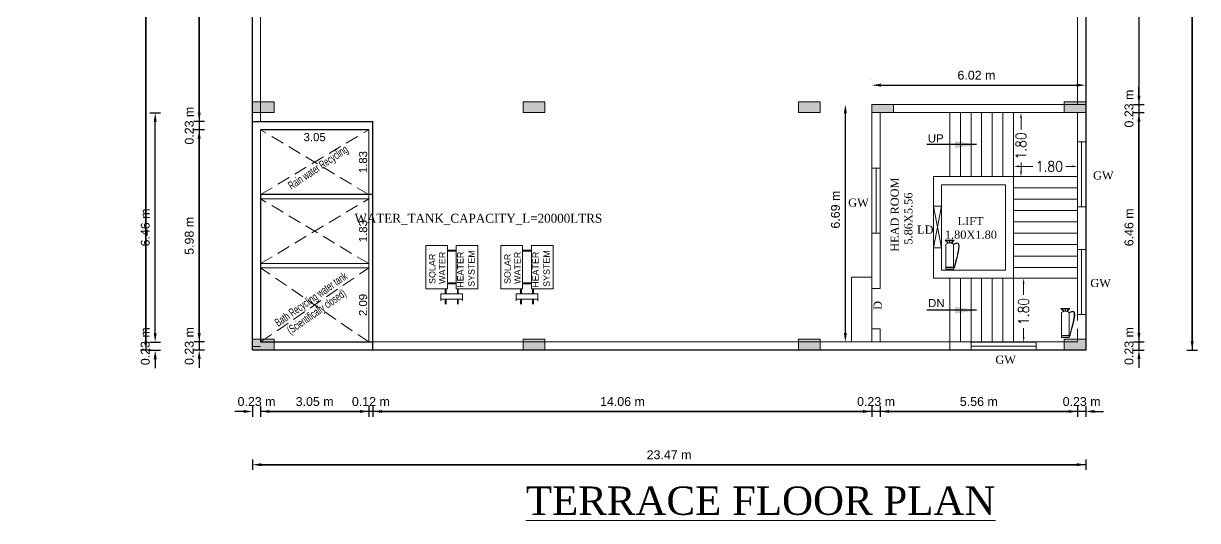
# Model space of a CAD drawing. Header units: metres. Extents: x -1561199 to -1560810, y 43748 to 43956.
# Drawn here: x -1560886.94 to -1560853.87, y 43807 to 43821.01 of the extents above; entities that cross this region are included whole.
import ezdxf

# ---------------------------------------------------------------- set-up
doc = ezdxf.new("R2010")
doc.units = ezdxf.units.M
doc.header["$LTSCALE"] = 750
doc.header["$MEASUREMENT"] = 0
doc.header["$PDMODE"] = 35
doc.header["$PDSIZE"] = 50
for name, pattern in [('DASH', [0.35, 0.25, -0.1]), ('DASHED2', [0.375, 0.25, -0.125]), ('HIDDEN', [0.375, 0.25, -0.125])]:
    doc.linetypes.add(name, pattern=pattern)
doc.layers.get('0').update_dxf_attribs({"lineweight": 5, "plot": 0})
doc.layers.get('Defpoints').update_dxf_attribs({"lineweight": 0})
doc.layers.add('BLK_1_FLR_2_ROOF_AREA', color=7, linetype='Continuous')
doc.layers.add('WATER_TANK_CALCULATION', color=150, linetype='Continuous')
doc.layers.add('column', color=242, linetype='Continuous', lineweight=25)
doc.styles.add('ARIAL', font='romand.shx', dxfattribs={"width": 0.85})
doc.styles.add('ED', font='romantic.ttf', dxfattribs={"width": 0.96})
doc.styles.add('S', font='swiss.ttf')
doc.styles.get("Standard").update_dxf_attribs({"font": 'arial.ttf'})
doc.styles.add('style6', font='romantic.ttf')
doc.dimstyles.new('Meters for dimension SHEET 2', dxfattribs={"dimtxt": 0.3, "dimasz": 0.15, "dimexe": 0.4, "dimexo": 0.4, "dimgap": 0.09, "dimtad": 0, "dimzin": 0, "dimdsep": 46, "dimtxsty": 'ARIAL', "dimcen": 0.09, "dimse1": 1, "dimse2": 1, "dimclrd": 144, "dimclre": 144, "dimclrt": 256, "dimaunit": 1, "dimadec": 3, "dimazin": 0, "dimtfac": 1, "dimtofl": 0, "dimtmove": 1, "dimatfit": 2, "dimfxl": 0, "dimtolj": 1, "dimtzin": 0, "dimlwd": -1, "dimlwe": -1, "dimarcsym": 0})
doc.dimstyles.new('METRIC', dxfattribs={"dimtxt": 0.45, "dimasz": 0.25, "dimexe": 0.15, "dimexo": 0.15, "dimgap": 0.15, "dimtad": 1, "dimzin": 0, "dimdsep": 46, "dimtxsty": 'S', "dimcen": 0, "dimclrd": 1, "dimclre": 1, "dimclrt": 5, "dimadec": 0, "dimazin": 2, "dimtfac": 1, "dimtix": 1, "dimtofl": 0, "dimtmove": 1, "dimatfit": 0, "dimfxl": 0, "dimtolj": 1, "dimtzin": 0, "dimarcsym": 0})
doc.dimstyles.new('Plan', dxfattribs={"dimtxt": 0.23, "dimasz": 0.08, "dimexe": 0.01, "dimexo": 0.2, "dimgap": 0.04, "dimtad": 1, "dimzin": 1, "dimdsep": 46, "dimtxsty": 'Standard', "dimblk": 'OBLIQUE', "dimcen": 0, "dimse1": 1, "dimse2": 1, "dimsd1": 1, "dimsd2": 1, "dimclrd": 256, "dimclrt": 256, "dimadec": 0, "dimazin": 0, "dimtfac": 1, "dimtix": 1, "dimtmove": 0, "dimatfit": 3, "dimldrblk": 'OBLIQUE', "dimfxl": 0, "dimlwd": 13, "dimarcsym": 0})

# ---------------------------------------------------------------- blocks, each defined once
blk = doc.blocks.new('*D245')
at = {"color": 0, "lineweight": -2}
for p, q in [((-1560863.04, 43819.422), (-1560863.04, 43819.422)), ((-1560857.02, 43819.422), (-1560857.02, 43819.422)), ((-1560862.79, 43819.272), (-1560857.27, 43819.272))]:
    blk.add_line(p, q, dxfattribs=at)
at = {"color": 0}
for points in [[(-1560862.79, 43819.314), (-1560862.79, 43819.231), (-1560863.04, 43819.272)], [(-1560857.27, 43819.314), (-1560857.27, 43819.231), (-1560857.02, 43819.272)]]:
    blk.add_solid(points, dxfattribs=at)
at = {"layer": 'Defpoints', "color": 0}
for p in [(-1560857.02, 43819.272), (-1560863.04, 43818.727, -381.467), (-1560857.02, 43818.727, -381.467)]:
    blk.add_point(p, dxfattribs=at)
at = {"color": 0, "lineweight": -2, "insert": (-1560860.097, 43819.551), "char_height": 0.25, "attachment_point": 5, "style": 'S'}
blk.add_mtext('\\A1;6.02 m', dxfattribs=at)
blk = doc.blocks.new('*D173')
at = {"color": 0, "lineweight": -2}
for p, q in [((-1560863.939, 43818.727), (-1560863.94, 43818.727)), ((-1560863.79, 43812.284), (-1560863.79, 43818.477)), ((-1560863.939, 43812.034), (-1560863.94, 43812.034))]:
    blk.add_line(p, q, dxfattribs=at)
at = {"color": 0}
for points in [[(-1560863.832, 43818.477), (-1560863.748, 43818.477), (-1560863.79, 43818.727)], [(-1560863.832, 43812.284), (-1560863.748, 43812.284), (-1560863.79, 43812.034)]]:
    blk.add_solid(points, dxfattribs=at)
at = {"layer": 'Defpoints', "color": 0}
for p in [(-1560863.79, 43818.727), (-1560863.04, 43818.727, -381.467), (-1560863.04, 43812.034, -381.467)]:
    blk.add_point(p, dxfattribs=at)
at = {"color": 0, "lineweight": -2, "insert": (-1560864.068, 43815.764), "char_height": 0.25, "attachment_point": 5, "rotation": 90, "style": 'S'}
blk.add_mtext('\\A1;6.69 m', dxfattribs=at)
blk = doc.blocks.new('*D246')
at = {"layer": 'Defpoints', "color": 0}
for p in [(-1560877.215, 43814.123), (-1560877.215, 43814.123), (-1560877.215, 43812.034)]:
    blk.add_point(p, dxfattribs=at)
at = {"insert": (-1560877.373, 43813.078), "char_height": 0.23, "attachment_point": 5, "rotation": 90}
blk.add_mtext('2.09', dxfattribs=at)
blk = doc.blocks.new('_Oblique')
at = {"color": 0, "linetype": 'ByBlock', "lineweight": -2}
blk.add_line((-0.5, -0.5), (0.5, 0.5), dxfattribs=at)
blk = doc.blocks.new('*D247')
at = {"layer": 'Defpoints', "color": 0}
for p in [(-1560877.215, 43816.069), (-1560877.215, 43816.069), (-1560877.215, 43814.243)]:
    blk.add_point(p, dxfattribs=at)
at = {"insert": (-1560877.373, 43815.156), "char_height": 0.23, "attachment_point": 5, "rotation": 90}
blk.add_mtext('1.83', dxfattribs=at)
blk = doc.blocks.new('*D248')
at = {"layer": 'Defpoints', "color": 0}
for p in [(-1560877.215, 43818.016), (-1560877.215, 43816.189), (-1560877.215, 43816.189)]:
    blk.add_point(p, dxfattribs=at)
at = {"lineweight": -2, "insert": (-1560877.373, 43817.103), "char_height": 0.23, "attachment_point": 5, "rotation": 90}
blk.add_mtext('1.83', dxfattribs=at)
blk = doc.blocks.new('*D249')
at = {"layer": 'Defpoints', "color": 0}
for p in [(-1560880.26, 43818.016), (-1560877.215, 43818.016), (-1560877.215, 43817.649)]:
    blk.add_point(p, dxfattribs=at)
at = {"lineweight": -2, "insert": (-1560878.738, 43817.806), "char_height": 0.23, "attachment_point": 5}
blk.add_mtext('3.05', dxfattribs=at)
blk = doc.blocks.new('ASDFASFDA')
at = {"color": 0, "ltscale": 0.006}
for p, q in [((3256.3, -373.461, -381.467), (3256.3, -372.851, -381.467)), ((3256.3, -372.851, -381.467), (3257.52, -372.851, -381.467)), ((3257.52, -372.851, -381.467), (3257.52, -373.461, -381.467)), ((3256.159, -373.28, -381.467), (3255.962, -373.28, -381.467)), ((3256.005, -373.89, -381.467), (3256.005, -373.28, -381.467)), ((3256.159, -373.89, -381.467), (3256.159, -373.28, -381.467)), ((3255.863, -373.401, -381.467), (3256.005, -373.401, -381.467)), ((3255.863, -373.413, -381.467), (3256.005, -373.413, -381.467)), ((3255.863, -373.426, -381.467), (3256.005, -373.426, -381.467)), ((3256.159, -373.401, -381.467), (3256.3, -373.401, -381.467)), ((3256.159, -373.413, -381.467), (3256.3, -373.413, -381.467)), ((3256.159, -373.426, -381.467), (3256.3, -373.426, -381.467)), ((3257.52, -373.461, -381.467), (3256.3, -373.461, -381.467)), ((3256.438, -373.709, -381.467), (3256.438, -373.461, -381.467)), ((3256.451, -373.709, -381.467), (3256.451, -373.461, -381.467)), ((3256.463, -373.709, -381.467), (3256.463, -373.461, -381.467)), ((3257.357, -373.709, -381.467), (3257.357, -373.461, -381.467)), ((3257.37, -373.709, -381.467), (3257.37, -373.461, -381.467)), ((3257.383, -373.709, -381.467), (3257.383, -373.461, -381.467)), ((3255.863, -373.744, -381.467), (3256.005, -373.744, -381.467)), ((3255.863, -373.757, -381.467), (3256.005, -373.757, -381.467)), ((3255.863, -373.77, -381.467), (3256.005, -373.77, -381.467)), ((3256.159, -373.89, -381.467), (3255.962, -373.89, -381.467)), ((3256.159, -373.744, -381.467), (3256.3, -373.744, -381.467)), ((3256.159, -373.757, -381.467), (3256.3, -373.757, -381.467)), ((3256.159, -373.77, -381.467), (3256.3, -373.77, -381.467)), ((3256.3, -374.319, -381.467), (3256.3, -373.709, -381.467)), ((3256.3, -373.709, -381.467), (3257.52, -373.709, -381.467)), ((3257.52, -373.709, -381.467), (3257.52, -374.319, -381.467)), ((3257.52, -374.319, -381.467), (3256.3, -374.319, -381.467))]:
    blk.add_line(p, q, dxfattribs=at)
at = {"color": 0}
for s, p in [('SOLAR ', (3256.434, -373.126, -381.467)), ('WATER', (3256.435, -373.406, -381.467)), ('HEATER', (3256.325, -373.917, -381.467)), ('SYSTEM', (3256.352, -374.228, -381.467))]:
    blk.add_text(s, height=0.18, dxfattribs=at).set_placement(p)
blk = doc.blocks.new('qwegwegwegwegwegwegwg')
at = {"layer": 'column', "lineweight": -2}
h = blk.add_hatch(color=256, dxfattribs=at)
h.dxf.hatch_style = 1
h.paths.add_polyline_path([(0, 0), (12, 0), (12, -24), (0, -24)])
blk.add_lwpolyline([(0, 0), (12, 0), (12, -24), (0, -24)], close=True, dxfattribs=at)
blk = doc.blocks.new('*D106')
at = {"color": 0, "lineweight": -2}
for p, q in [((-1560881.99, 43812.284), (-1560881.99, 43812.534)), ((-1560881.84, 43812.034), (-1560882.14, 43812.034)), ((-1560881.84, 43811.804), (-1560882.14, 43811.804)), ((-1560881.99, 43811.554), (-1560881.99, 43811.304))]:
    blk.add_line(p, q, dxfattribs=at)
at = {"color": 0}
for points in [[(-1560882.032, 43812.284), (-1560881.948, 43812.284), (-1560881.99, 43812.034)], [(-1560882.032, 43811.554), (-1560881.948, 43811.554), (-1560881.99, 43811.804)]]:
    blk.add_solid(points, dxfattribs=at)
at = {"layer": 'Defpoints', "color": 0}
for p in [(-1560881.99, 43812.034), (-1560879.881, 43812.034), (-1560880.49, 43811.804)]:
    blk.add_point(p, dxfattribs=at)
at = {"color": 0, "lineweight": -2, "insert": (-1560882.269, 43811.919), "char_height": 0.25, "attachment_point": 5, "rotation": 90, "style": 'S'}
blk.add_mtext('\\A1;0.23 m', dxfattribs=at)
blk = doc.blocks.new('*D107')
at = {"color": 0, "lineweight": -2}
for p, q in [((-1560881.84, 43841.731), (-1560882.14, 43841.731)), ((-1560881.99, 43818.496), (-1560881.99, 43841.481)), ((-1560882.139, 43818.246), (-1560882.14, 43818.246))]:
    blk.add_line(p, q, dxfattribs=at)
at = {"color": 0}
for points in [[(-1560882.032, 43841.481), (-1560881.948, 43841.481), (-1560881.99, 43841.731)], [(-1560882.032, 43818.496), (-1560881.948, 43818.496), (-1560881.99, 43818.246)]]:
    blk.add_solid(points, dxfattribs=at)
at = {"layer": 'Defpoints', "color": 0}
for p in [(-1560881.99, 43841.731), (-1560879.88, 43841.731), (-1560879.881, 43818.246, 741.553)]:
    blk.add_point(p, dxfattribs=at)
at = {"color": 0, "lineweight": -2, "insert": (-1560882.269, 43829.988), "char_height": 0.25, "attachment_point": 5, "rotation": 90, "style": 'S'}
blk.add_mtext('\\A1;23.49 m', dxfattribs=at)
blk = doc.blocks.new('*D108')
at = {"color": 0, "lineweight": -2}
for p, q in [((-1560883.34, 43841.96), (-1560883.64, 43841.96)), ((-1560883.49, 43812.054), (-1560883.49, 43841.71)), ((-1560883.34, 43811.804), (-1560883.64, 43811.804))]:
    blk.add_line(p, q, dxfattribs=at)
at = {"color": 0}
for points in [[(-1560883.532, 43841.71), (-1560883.448, 43841.71), (-1560883.49, 43841.96)], [(-1560883.532, 43812.054), (-1560883.448, 43812.054), (-1560883.49, 43811.804)]]:
    blk.add_solid(points, dxfattribs=at)
at = {"layer": 'Defpoints', "color": 0}
for p in [(-1560883.49, 43841.96), (-1560880.26, 43841.96), (-1560880.49, 43811.804)]:
    blk.add_point(p, dxfattribs=at)
at = {"color": 0, "lineweight": -2, "insert": (-1560883.769, 43826.882), "char_height": 0.25, "attachment_point": 5, "rotation": 90, "style": 'S'}
blk.add_mtext('\\A1;30.16 m', dxfattribs=at)
blk = doc.blocks.new('*D109')
at = {"color": 0, "lineweight": -2}
for p, q in [((-1560855.52, 43812.284), (-1560855.52, 43812.534)), ((-1560855.67, 43812.034), (-1560855.37, 43812.034)), ((-1560855.67, 43811.804), (-1560855.37, 43811.804)), ((-1560855.52, 43811.554), (-1560855.52, 43811.304))]:
    blk.add_line(p, q, dxfattribs=at)
at = {"color": 0}
for points in [[(-1560855.562, 43812.284), (-1560855.478, 43812.284), (-1560855.52, 43812.034)], [(-1560855.562, 43811.554), (-1560855.478, 43811.554), (-1560855.52, 43811.804)]]:
    blk.add_solid(points, dxfattribs=at)
at = {"layer": 'Defpoints', "color": 0}
for p in [(-1560865.108, 43812.034), (-1560855.52, 43812.034), (-1560857.02, 43811.804)]:
    blk.add_point(p, dxfattribs=at)
at = {"color": 0, "lineweight": -2, "insert": (-1560855.799, 43811.919), "char_height": 0.25, "attachment_point": 5, "rotation": 90, "style": 'S'}
blk.add_mtext('\\A1;0.23 m', dxfattribs=at)
blk = doc.blocks.new('*D110')
at = {"color": 0, "lineweight": -2}
for p, q in [((-1560855.67, 43818.497), (-1560855.37, 43818.497)), ((-1560855.52, 43812.284), (-1560855.52, 43818.247)), ((-1560855.67, 43812.034), (-1560855.37, 43812.034))]:
    blk.add_line(p, q, dxfattribs=at)
at = {"color": 0}
for points in [[(-1560855.562, 43818.247), (-1560855.478, 43818.247), (-1560855.52, 43818.497)], [(-1560855.562, 43812.284), (-1560855.478, 43812.284), (-1560855.52, 43812.034)]]:
    blk.add_solid(points, dxfattribs=at)
at = {"layer": 'Defpoints', "color": 0}
for p in [(-1560857.25, 43818.497), (-1560855.52, 43818.497), (-1560865.108, 43812.034)]:
    blk.add_point(p, dxfattribs=at)
at = {"color": 0, "lineweight": -2, "insert": (-1560855.799, 43815.265), "char_height": 0.25, "attachment_point": 5, "rotation": 90, "style": 'S'}
blk.add_mtext('\\A1;6.46 m', dxfattribs=at)
blk = doc.blocks.new('*D111')
at = {"color": 0, "lineweight": -2}
for p, q in [((-1560855.52, 43818.977), (-1560855.52, 43819.227)), ((-1560855.67, 43818.727), (-1560855.37, 43818.727)), ((-1560855.67, 43818.497), (-1560855.37, 43818.497)), ((-1560855.52, 43818.247), (-1560855.52, 43817.997))]:
    blk.add_line(p, q, dxfattribs=at)
at = {"color": 0}
for points in [[(-1560855.562, 43818.977), (-1560855.478, 43818.977), (-1560855.52, 43818.727)], [(-1560855.562, 43818.247), (-1560855.478, 43818.247), (-1560855.52, 43818.497)]]:
    blk.add_solid(points, dxfattribs=at)
at = {"layer": 'Defpoints', "color": 0}
for p in [(-1560857.249, 43818.727), (-1560855.52, 43818.727), (-1560857.25, 43818.497)]:
    blk.add_point(p, dxfattribs=at)
at = {"color": 0, "lineweight": -2, "insert": (-1560855.799, 43818.612), "char_height": 0.25, "attachment_point": 5, "rotation": 90, "style": 'S'}
blk.add_mtext('\\A1;0.23 m', dxfattribs=at)
blk = doc.blocks.new('*D113')
at = {"color": 0, "lineweight": -2}
for p, q in [((-1560854.17, 43841.96), (-1560853.87, 43841.96)), ((-1560854.02, 43812.054), (-1560854.02, 43841.71)), ((-1560854.17, 43811.804), (-1560853.87, 43811.804))]:
    blk.add_line(p, q, dxfattribs=at)
at = {"color": 0}
for points in [[(-1560854.062, 43841.71), (-1560853.978, 43841.71), (-1560854.02, 43841.96)], [(-1560854.062, 43812.054), (-1560853.978, 43812.054), (-1560854.02, 43811.804)]]:
    blk.add_solid(points, dxfattribs=at)
at = {"layer": 'Defpoints', "color": 0}
for p in [(-1560857.02, 43841.96), (-1560854.02, 43841.96), (-1560857.02, 43811.804)]:
    blk.add_point(p, dxfattribs=at)
at = {"color": 0, "lineweight": -2, "insert": (-1560854.299, 43826.882), "char_height": 0.25, "attachment_point": 5, "rotation": 90, "style": 'S'}
blk.add_mtext('\\A1;30.16 m', dxfattribs=at)
blk = doc.blocks.new('*D114')
at = {"color": 0, "lineweight": -2}
for p, q in [((-1560855.52, 43841.481), (-1560855.52, 43818.977)), ((-1560855.371, 43841.731), (-1560855.37, 43841.731)), ((-1560855.67, 43818.727), (-1560855.37, 43818.727))]:
    blk.add_line(p, q, dxfattribs=at)
at = {"color": 0}
for points in [[(-1560855.562, 43841.481), (-1560855.478, 43841.481), (-1560855.52, 43841.731)], [(-1560855.562, 43818.977), (-1560855.478, 43818.977), (-1560855.52, 43818.727)]]:
    blk.add_solid(points, dxfattribs=at)
at = {"layer": 'Defpoints', "color": 0}
for p in [(-1560858.089, 43841.731, 1035.484), (-1560858.016, 43818.727), (-1560855.52, 43818.727)]:
    blk.add_point(p, dxfattribs=at)
at = {"color": 0, "lineweight": -2, "insert": (-1560855.799, 43830.229), "char_height": 0.25, "attachment_point": 5, "rotation": 90, "style": 'S'}
blk.add_mtext('\\A1;23.00 m', dxfattribs=at)
blk = doc.blocks.new('*D229')
at = {"color": 144}
for p, q in [((-1560858.842, 43818.347), (-1560858.842, 43818.025)), ((-1560858.842, 43816.847), (-1560858.842, 43817.092))]:
    blk.add_line(p, q, dxfattribs=at)
for points in [[(-1560858.867, 43818.347), (-1560858.817, 43818.347), (-1560858.842, 43818.497)], [(-1560858.867, 43816.847), (-1560858.817, 43816.847), (-1560858.842, 43816.697)]]:
    blk.add_solid(points, dxfattribs=at)
at = {"layer": 'Defpoints', "color": 0}
for p in [(-1560859.05, 43818.497, -381.467), (-1560858.842, 43818.497), (-1560859.05, 43816.697, -381.467)]:
    blk.add_point(p, dxfattribs=at)
at = {"insert": (-1560858.842, 43817.559), "char_height": 0.3, "attachment_point": 5, "rotation": 90, "style": 'ARIAL'}
blk.add_mtext('\\A1;1.80', dxfattribs=at)
blk = doc.blocks.new('*D230')
at = {"color": 144}
for p, q in [((-1560858.9, 43816.984), (-1560858.51, 43816.984)), ((-1560857.4, 43816.984), (-1560857.578, 43816.984))]:
    blk.add_line(p, q, dxfattribs=at)
for points in [[(-1560858.9, 43817.009), (-1560858.9, 43816.959), (-1560859.05, 43816.984)], [(-1560857.4, 43817.009), (-1560857.4, 43816.959), (-1560857.25, 43816.984)]]:
    blk.add_solid(points, dxfattribs=at)
at = {"layer": 'Defpoints', "color": 0}
for p in [(-1560859.05, 43816.697, -381.467), (-1560857.25, 43816.984), (-1560857.25, 43816.697, -381.467)]:
    blk.add_point(p, dxfattribs=at)
at = {"insert": (-1560858.044, 43816.984), "char_height": 0.3, "attachment_point": 5, "style": 'ARIAL'}
blk.add_mtext('\\A1;1.80', dxfattribs=at)
blk = doc.blocks.new('*D231')
at = {"color": 144}
for p, q in [((-1560858.768, 43813.679), (-1560858.768, 43813.359)), ((-1560858.768, 43812.179), (-1560858.768, 43812.426))]:
    blk.add_line(p, q, dxfattribs=at)
for points in [[(-1560858.793, 43813.679), (-1560858.743, 43813.679), (-1560858.768, 43813.829)], [(-1560858.793, 43812.179), (-1560858.743, 43812.179), (-1560858.768, 43812.029)]]:
    blk.add_solid(points, dxfattribs=at)
at = {"layer": 'Defpoints', "color": 0}
for p in [(-1560859.05, 43813.829, -381.467), (-1560859.05, 43812.029, -381.467), (-1560858.768, 43812.029)]:
    blk.add_point(p, dxfattribs=at)
at = {"insert": (-1560858.768, 43812.893), "char_height": 0.3, "attachment_point": 5, "rotation": 90, "style": 'ARIAL'}
blk.add_mtext('\\A1;1.80', dxfattribs=at)
blk = doc.blocks.new('DSDRFTRY')
at = {"color": 1}
for p, q in [((736.623, 117.624, -214.286), (736.527, 117.721, -214.286)), ((736.557, 117.721, -214.286), (736.527, 117.721, -214.286)), ((736.551, 116.766, -214.286), (736.551, 117.586, -214.286)), ((736.557, 117.721, -214.286), (736.828, 117.721, -214.286)), ((736.638, 117.628, -214.286), (736.557, 117.709, -214.286)), ((736.557, 117.709, -214.286), (736.671, 117.709, -214.286)), ((736.671, 117.632, -214.286), (736.671, 117.709, -214.286)), ((736.684, 117.632, -214.286), (736.684, 117.709, -214.286)), ((736.684, 117.709, -214.286), (736.798, 117.709, -214.286)), ((736.717, 117.628, -214.286), (736.798, 117.709, -214.286)), ((736.731, 117.624, -214.286), (736.828, 117.721, -214.286)), ((736.804, 117.586, -214.286), (736.804, 116.766, -214.286)), ((736.513, 116.861, -214.286), (736.551, 116.861, -214.286)), ((736.513, 116.823, -214.286), (736.513, 116.861, -214.286)), ((736.513, 116.823, -214.286), (736.526, 116.823, -214.286)), ((736.513, 116.823, -214.286), (736.519, 116.823, -214.286)), ((736.513, 116.823, -214.286), (736.516, 116.823, -214.286)), ((736.551, 116.823, -214.286), (736.513, 116.823, -214.286)), ((736.526, 116.823, -214.286), (736.526, 116.81, -214.286)), ((736.526, 116.81, -214.286), (736.539, 116.81, -214.286)), ((736.539, 116.81, -214.286), (736.539, 116.823, -214.286)), ((736.804, 116.829, -214.286), (736.551, 116.829, -214.286)), ((736.804, 116.823, -214.286), (736.551, 116.823, -214.286)), ((736.804, 116.766, -214.286), (736.551, 116.766, -214.286))]:
    blk.add_line(p, q, dxfattribs=at)
blk.add_arc((736.677, 117.436, -214.286), 0.196, 50.0538, 129.9462, dxfattribs=at)
for points, knots in [([(736.513, 116.861, -214.286), (736.395, 117.278, -214.286), (736.263, 117.742, -214.286), (736.523, 117.602, -214.286), (736.551, 117.586, -214.286)], [0, 0, 0, 0, 3.030452, 3.369076, 3.369076, 3.369076, 3.369076]), ([(736.526, 116.864, -214.286), (736.507, 116.929, -214.286), (736.489, 116.993, -214.286), (736.438, 117.181, -214.286), (736.408, 117.299, -214.286), (736.381, 117.47, -214.286), (736.378, 117.531, -214.286), (736.391, 117.591, -214.286), (736.399, 117.605, -214.286), (736.421, 117.62, -214.286), (736.435, 117.622, -214.286), (736.48, 117.611, -214.286), (736.51, 117.595, -214.286), (736.544, 117.576, -214.286), (736.545, 117.575, -214.286), (736.545, 117.575, -214.286)], [0, 0, 0, 0, 0.468639, 0.468639, 1.405917, 1.405917, 2.137486, 2.137486, 2.546212, 2.546212, 2.954939, 2.954939, 3.363666, 3.363666, 3.369076, 3.369076, 3.369076, 3.369076])]:
    blk.add_open_spline(points, degree=3, knots=knots, dxfattribs=at)
blk = doc.blocks.new('*D89')
at = {"color": 0, "lineweight": -2}
for p, q in [((-1560880.74, 43810.076), (-1560880.99, 43810.076)), ((-1560880.49, 43810.226), (-1560880.49, 43809.926)), ((-1560880.26, 43810.226), (-1560880.26, 43809.926)), ((-1560880.01, 43810.076), (-1560879.76, 43810.076))]:
    blk.add_line(p, q, dxfattribs=at)
at = {"color": 0}
for points in [[(-1560880.74, 43810.117), (-1560880.74, 43810.034), (-1560880.49, 43810.076)], [(-1560880.01, 43810.117), (-1560880.01, 43810.034), (-1560880.26, 43810.076)]]:
    blk.add_solid(points, dxfattribs=at)
at = {"layer": 'Defpoints', "color": 0}
for p in [(-1560880.26, 43814.848), (-1560880.49, 43814.544), (-1560880.26, 43810.076)]:
    blk.add_point(p, dxfattribs=at)
at = {"color": 0, "lineweight": -2, "insert": (-1560880.375, 43810.354), "char_height": 0.25, "attachment_point": 5, "style": 'S'}
blk.add_mtext('\\A1;0.23 m', dxfattribs=at)
blk = doc.blocks.new('*D90')
at = {"color": 0, "lineweight": -2}
for p, q in [((-1560862.81, 43810.226), (-1560862.81, 43809.926)), ((-1560862.56, 43810.076), (-1560857.5, 43810.076)), ((-1560857.25, 43810.226), (-1560857.25, 43809.926))]:
    blk.add_line(p, q, dxfattribs=at)
at = {"color": 0}
for points in [[(-1560862.56, 43810.117), (-1560862.56, 43810.034), (-1560862.81, 43810.076)], [(-1560857.5, 43810.117), (-1560857.5, 43810.034), (-1560857.25, 43810.076)]]:
    blk.add_solid(points, dxfattribs=at)
at = {"layer": 'Defpoints', "color": 0}
for p in [(-1560857.25, 43814.848), (-1560862.81, 43812.034), (-1560857.25, 43810.076)]:
    blk.add_point(p, dxfattribs=at)
at = {"color": 0, "lineweight": -2, "insert": (-1560860.03, 43810.354), "char_height": 0.25, "attachment_point": 5, "style": 'S'}
blk.add_mtext('\\A1;5.56 m', dxfattribs=at)
blk = doc.blocks.new('*D91')
at = {"color": 0, "lineweight": -2}
for p, q in [((-1560857.5, 43810.076), (-1560857.75, 43810.076)), ((-1560857.25, 43810.226), (-1560857.25, 43809.926)), ((-1560857.02, 43810.226), (-1560857.02, 43809.926)), ((-1560856.77, 43810.076), (-1560856.52, 43810.076))]:
    blk.add_line(p, q, dxfattribs=at)
at = {"color": 0}
for points in [[(-1560857.5, 43810.117), (-1560857.5, 43810.034), (-1560857.25, 43810.076)], [(-1560856.77, 43810.117), (-1560856.77, 43810.034), (-1560857.02, 43810.076)]]:
    blk.add_solid(points, dxfattribs=at)
at = {"layer": 'Defpoints', "color": 0}
for p in [(-1560857.25, 43814.848), (-1560857.02, 43814.544), (-1560857.02, 43810.076)]:
    blk.add_point(p, dxfattribs=at)
at = {"color": 0, "lineweight": -2, "insert": (-1560857.135, 43810.354), "char_height": 0.25, "attachment_point": 5, "style": 'S'}
blk.add_mtext('\\A1;0.23 m', dxfattribs=at)
blk = doc.blocks.new('*D92')
at = {"color": 0, "lineweight": -2}
for p, q in [((-1560880.49, 43808.726), (-1560880.49, 43808.426)), ((-1560880.24, 43808.576), (-1560857.27, 43808.576)), ((-1560857.02, 43808.726), (-1560857.02, 43808.426))]:
    blk.add_line(p, q, dxfattribs=at)
at = {"color": 0}
for points in [[(-1560880.24, 43808.617), (-1560880.24, 43808.534), (-1560880.49, 43808.576)], [(-1560857.27, 43808.617), (-1560857.27, 43808.534), (-1560857.02, 43808.576)]]:
    blk.add_solid(points, dxfattribs=at)
at = {"layer": 'Defpoints', "color": 0}
for p in [(-1560880.49, 43814.544), (-1560857.02, 43814.544), (-1560857.02, 43808.576)]:
    blk.add_point(p, dxfattribs=at)
at = {"color": 0, "lineweight": -2, "insert": (-1560868.755, 43808.854), "char_height": 0.25, "attachment_point": 5, "style": 'S'}
blk.add_mtext('\\A1;23.47 m', dxfattribs=at)
blk = doc.blocks.new('*D93')
at = {"color": 0, "lineweight": -2}
for p, q in [((-1560880.26, 43810.226), (-1560880.26, 43809.926)), ((-1560880.01, 43810.076), (-1560877.465, 43810.076)), ((-1560877.215, 43810.226), (-1560877.215, 43809.926))]:
    blk.add_line(p, q, dxfattribs=at)
at = {"color": 0}
for points in [[(-1560880.01, 43810.117), (-1560880.01, 43810.034), (-1560880.26, 43810.076)], [(-1560877.465, 43810.117), (-1560877.465, 43810.034), (-1560877.215, 43810.076)]]:
    blk.add_solid(points, dxfattribs=at)
at = {"layer": 'Defpoints', "color": 0}
for p in [(-1560880.26, 43812.034), (-1560877.215, 43812.034), (-1560877.215, 43810.076)]:
    blk.add_point(p, dxfattribs=at)
at = {"color": 0, "lineweight": -2, "insert": (-1560878.738, 43810.354), "char_height": 0.25, "attachment_point": 5, "style": 'S'}
blk.add_mtext('\\A1;3.05 m', dxfattribs=at)
blk = doc.blocks.new('*D94')
at = {"color": 0, "lineweight": -2}
for p, q in [((-1560877.465, 43810.076), (-1560877.715, 43810.076)), ((-1560877.215, 43810.226), (-1560877.215, 43809.926)), ((-1560877.095, 43810.226), (-1560877.095, 43809.926)), ((-1560876.845, 43810.076), (-1560876.595, 43810.076))]:
    blk.add_line(p, q, dxfattribs=at)
at = {"color": 0}
for points in [[(-1560877.465, 43810.117), (-1560877.465, 43810.034), (-1560877.215, 43810.076)], [(-1560876.845, 43810.117), (-1560876.845, 43810.034), (-1560877.095, 43810.076)]]:
    blk.add_solid(points, dxfattribs=at)
at = {"layer": 'Defpoints', "color": 0}
for p in [(-1560877.215, 43812.034), (-1560877.095, 43811.804), (-1560877.095, 43810.076)]:
    blk.add_point(p, dxfattribs=at)
at = {"color": 0, "lineweight": -2, "insert": (-1560877.155, 43810.354), "char_height": 0.25, "attachment_point": 5, "style": 'S'}
blk.add_mtext('\\A1;0.12 m', dxfattribs=at)
blk = doc.blocks.new('*D95')
at = {"color": 0, "lineweight": -2}
for p, q in [((-1560877.095, 43810.226), (-1560877.095, 43809.926)), ((-1560876.845, 43810.076), (-1560863.29, 43810.076)), ((-1560863.04, 43810.226), (-1560863.04, 43809.926))]:
    blk.add_line(p, q, dxfattribs=at)
at = {"color": 0}
for points in [[(-1560876.845, 43810.117), (-1560876.845, 43810.034), (-1560877.095, 43810.076)], [(-1560863.29, 43810.117), (-1560863.29, 43810.034), (-1560863.04, 43810.076)]]:
    blk.add_solid(points, dxfattribs=at)
at = {"layer": 'Defpoints', "color": 0}
for p in [(-1560863.04, 43812.034), (-1560877.095, 43811.804), (-1560863.04, 43810.076)]:
    blk.add_point(p, dxfattribs=at)
at = {"color": 0, "lineweight": -2, "insert": (-1560870.068, 43810.354), "char_height": 0.25, "attachment_point": 5, "style": 'S'}
blk.add_mtext('\\A1;14.06 m', dxfattribs=at)
blk = doc.blocks.new('*D96')
at = {"color": 0, "lineweight": -2}
for p, q in [((-1560863.29, 43810.076), (-1560863.54, 43810.076)), ((-1560863.04, 43810.226), (-1560863.04, 43809.926)), ((-1560862.81, 43810.226), (-1560862.81, 43809.926)), ((-1560862.56, 43810.076), (-1560862.31, 43810.076))]:
    blk.add_line(p, q, dxfattribs=at)
at = {"color": 0}
for points in [[(-1560863.29, 43810.117), (-1560863.29, 43810.034), (-1560863.04, 43810.076)], [(-1560862.56, 43810.117), (-1560862.56, 43810.034), (-1560862.81, 43810.076)]]:
    blk.add_solid(points, dxfattribs=at)
at = {"layer": 'Defpoints', "color": 0}
for p in [(-1560863.04, 43812.034), (-1560862.81, 43812.034), (-1560862.81, 43810.076)]:
    blk.add_point(p, dxfattribs=at)
at = {"color": 0, "lineweight": -2, "insert": (-1560862.925, 43810.354), "char_height": 0.25, "attachment_point": 5, "style": 'S'}
blk.add_mtext('\\A1;0.23 m', dxfattribs=at)
blk = doc.blocks.new('*D97')
at = {"color": 0, "lineweight": -2}
for p, q in [((-1560881.84, 43818.016), (-1560882.14, 43818.016)), ((-1560881.99, 43812.284), (-1560881.99, 43817.766)), ((-1560881.84, 43812.034), (-1560882.14, 43812.034))]:
    blk.add_line(p, q, dxfattribs=at)
at = {"color": 0}
for points in [[(-1560882.032, 43817.766), (-1560881.948, 43817.766), (-1560881.99, 43818.016)], [(-1560882.032, 43812.284), (-1560881.948, 43812.284), (-1560881.99, 43812.034)]]:
    blk.add_solid(points, dxfattribs=at)
at = {"layer": 'Defpoints', "color": 0}
for p in [(-1560881.99, 43818.016), (-1560880.26, 43818.016), (-1560880.26, 43812.034)]:
    blk.add_point(p, dxfattribs=at)
at = {"color": 0, "lineweight": -2, "insert": (-1560882.269, 43815.025), "char_height": 0.25, "attachment_point": 5, "rotation": 90, "style": 'S'}
blk.add_mtext('\\A1;5.98 m', dxfattribs=at)
blk = doc.blocks.new('*D98')
at = {"color": 0, "lineweight": -2}
for p, q in [((-1560881.99, 43818.496), (-1560881.99, 43818.746)), ((-1560881.84, 43818.246), (-1560882.14, 43818.246)), ((-1560881.84, 43818.016), (-1560882.14, 43818.016)), ((-1560881.99, 43817.766), (-1560881.99, 43817.516))]:
    blk.add_line(p, q, dxfattribs=at)
at = {"color": 0}
for points in [[(-1560882.032, 43818.496), (-1560881.948, 43818.496), (-1560881.99, 43818.246)], [(-1560882.032, 43817.766), (-1560881.948, 43817.766), (-1560881.99, 43818.016)]]:
    blk.add_solid(points, dxfattribs=at)
at = {"layer": 'Defpoints', "color": 0}
for p in [(-1560881.99, 43818.246), (-1560879.634, 43818.246), (-1560879.634, 43818.016)]:
    blk.add_point(p, dxfattribs=at)
at = {"color": 0, "lineweight": -2, "insert": (-1560882.269, 43818.131), "char_height": 0.25, "attachment_point": 5, "rotation": 90, "style": 'S'}
blk.add_mtext('\\A1;0.23 m', dxfattribs=at)
blk = doc.blocks.new('*D195')
at = {"color": 0, "lineweight": -2}
for p, q in [((-1560883.229, 43812.279), (-1560883.229, 43812.529)), ((-1560883.379, 43812.029), (-1560883.079, 43812.029)), ((-1560883.379, 43811.799), (-1560883.079, 43811.799)), ((-1560883.229, 43811.549), (-1560883.229, 43811.299))]:
    blk.add_line(p, q, dxfattribs=at)
at = {"color": 0}
for points in [[(-1560883.271, 43812.279), (-1560883.187, 43812.279), (-1560883.229, 43812.029)], [(-1560883.271, 43811.549), (-1560883.187, 43811.549), (-1560883.229, 43811.799)]]:
    blk.add_solid(points, dxfattribs=at)
at = {"layer": 'Defpoints', "color": 0}
for p in [(-1560892.817, 43812.029), (-1560884.729, 43811.799), (-1560883.229, 43812.029)]:
    blk.add_point(p, dxfattribs=at)
at = {"color": 0, "lineweight": -2, "insert": (-1560883.508, 43811.914), "char_height": 0.25, "attachment_point": 5, "rotation": 90, "style": 'S'}
blk.add_mtext('\\A1;0.23 m', dxfattribs=at)
blk = doc.blocks.new('*D196')
at = {"color": 0, "lineweight": -2}
for p, q in [((-1560883.379, 43818.492), (-1560883.079, 43818.492)), ((-1560883.229, 43812.279), (-1560883.229, 43818.242)), ((-1560883.379, 43812.029), (-1560883.079, 43812.029))]:
    blk.add_line(p, q, dxfattribs=at)
at = {"color": 0}
for points in [[(-1560883.271, 43818.242), (-1560883.187, 43818.242), (-1560883.229, 43818.492)], [(-1560883.271, 43812.279), (-1560883.187, 43812.279), (-1560883.229, 43812.029)]]:
    blk.add_solid(points, dxfattribs=at)
at = {"layer": 'Defpoints', "color": 0}
for p in [(-1560884.959, 43818.492), (-1560883.229, 43818.492), (-1560892.817, 43812.029)]:
    blk.add_point(p, dxfattribs=at)
at = {"color": 0, "lineweight": -2, "insert": (-1560883.508, 43815.261), "char_height": 0.25, "attachment_point": 5, "rotation": 90, "style": 'S'}
blk.add_mtext('\\A1;6.46 m', dxfattribs=at)

msp = doc.modelspace()

# ---------------------------------------------------------------- hatches: boundary and pattern name
h = msp.add_hatch(color=1)
h.dxf.hatch_style = 1
h.paths.add_polyline_path([(-1560862.43048, 43818.49685), (-1560862.43048, 43818.72685), (-1560863.04008, 43818.72685), (-1560863.04008, 43818.49685)])
h = msp.add_hatch(color=1)
h.dxf.hatch_style = 1
h.paths.add_polyline_path([(-1560857.02008, 43818.49685), (-1560857.02008, 43818.72685), (-1560857.62968, 43818.72685), (-1560857.62968, 43818.49685)])

# ---------------------------------------------------------------- linework, layer by layer
at = {"color": 0, "lineweight": -2}
for p, q in [((-1560883.49008, 43841.95964, -1238.27205), (-1560883.49008, 43811.80395, -1504.00302)), ((-1560881.99008, 43841.95964, -1238.27205), (-1560881.99008, 43811.80395, -1504.00302)), ((-1560855.52008, 43841.95964, -1483.10594), (-1560855.52008, 43811.80395, -848.10862)), ((-1560854.02008, 43841.95964, -1483.10594), (-1560854.02008, 43811.80395, -848.10862)), ((-1560880.49008, 43818.24587), (-1560877.09508, 43818.24587)), ((-1560877.21508, 43818.01587), (-1560880.26008, 43818.01587)), ((-1560877.09508, 43811.80395), (-1560877.09508, 43818.24587)), ((-1560857.02008, 43810.0758, -763.65007), (-1560880.26008, 43810.0758, -762.85095)), ((-1560857.02008, 43808.5758, -763.65007), (-1560880.26008, 43808.5758, -762.85095))]:
    msp.add_line(p, q, dxfattribs=at)
at = {"color": 1}
for p, q in [((-1560880.49008, 43841.95964, 381.46736), (-1560880.49008, 43818.79204, 434.17162)), ((-1560880.49008, 43841.95964, -737.29896), (-1560880.49008, 43819.00697)), ((-1560880.25868, 43840.35326, -601.82586), (-1560880.26008, 43818.50397, -737.29896)), ((-1560857.25008, 43824.05579), (-1560857.25008, 43818.72685)), ((-1560857.02008, 43824.05579), (-1560857.02008, 43811.80395)), ((-1560880.49008, 43818.80909, -496.71908), (-1560880.49008, 43811.80395, -762.45005)), ((-1560863.04008, 43818.72685), (-1560857.25008, 43818.72685)), ((-1560863.04008, 43818.72685), (-1560863.04008, 43812.40685)), ((-1560862.66048, 43818.72685), (-1560862.43048, 43818.72685)), ((-1560857.25008, 43818.72685), (-1560857.02008, 43818.72685)), ((-1560880.26008, 43818.50397, -737.29896), (-1560880.26008, 43818.24587, -737.29896)), ((-1560861.31008, 43818.49685), (-1560862.81008, 43818.49685)), ((-1560862.81008, 43818.49685), (-1560862.81008, 43813.53685)), ((-1560861.31008, 43818.49685), (-1560857.25008, 43818.49685)), ((-1560857.25008, 43818.49685), (-1560857.25008, 43812.63685)), ((-1560880.26008, 43818.01587, -737.29896), (-1560880.26008, 43812.03395, -737.29896)), ((-1560862.81008, 43813.53685), (-1560863.04008, 43813.53685)), ((-1560857.25008, 43812.81018), (-1560857.02008, 43812.81018)), ((-1560857.25008, 43812.40685), (-1560857.25008, 43812.03395)), ((-1560880.26008, 43812.03395), (-1560877.21508, 43812.03395)), ((-1560877.09508, 43812.03395), (-1560872.86594, 43812.03395)), ((-1560872.86594, 43812.03395), (-1560865.10816, 43812.03395)), ((-1560865.10816, 43812.03395), (-1560857.25008, 43812.03395)), ((-1560880.49022, 43811.80395), (-1560857.02008, 43811.80395)), ((-1560880.49022, 43811.80395), (-1560857.02008, 43811.80395)), ((-1560860.28519, 43812.02935), (-1560858.41497, 43812.02935))]:
    msp.add_line(p, q, dxfattribs=at)
for p, q in [((-1560865.10816, 43818.49685, -741.55297), (-1560865.10816, 43818.72685, -741.55297)), ((-1560860.85008, 43816.69685), (-1560860.85008, 43818.49685)), ((-1560860.55008, 43816.69685), (-1560860.55008, 43818.49685)), ((-1560860.25008, 43816.69685), (-1560860.25008, 43818.49685)), ((-1560859.95008, 43816.69685), (-1560859.95008, 43818.49685)), ((-1560859.65008, 43816.69685), (-1560859.65008, 43818.49685)), ((-1560859.35008, 43816.69685), (-1560859.35008, 43818.49685)), ((-1560859.05008, 43816.69685), (-1560859.05008, 43818.49685)), ((-1560859.05008, 43816.69685), (-1560859.05008, 43818.49685)), ((-1560857.02008, 43817.67169, 400.10086), (-1560857.25008, 43817.67169, 400.10086)), ((-1560857.25008, 43817.67169, 400.10086), (-1560857.25008, 43815.84169, 400.10086)), ((-1560857.13508, 43815.84169, 400.10086), (-1560857.13508, 43817.67169, 400.10086)), ((-1560857.02008, 43815.84169, 400.10086), (-1560857.02008, 43817.67169, 400.10086)), ((-1560862.81008, 43816.93185), (-1560863.04008, 43816.93185)), ((-1560863.04008, 43816.93185), (-1560863.04008, 43815.10185)), ((-1560862.92508, 43815.10185), (-1560862.92508, 43816.93185)), ((-1560862.81008, 43815.10185), (-1560862.81008, 43816.93185)), ((-1560861.31008, 43816.69685), (-1560857.25008, 43816.69685)), ((-1560861.31008, 43816.69685, -342.60738), (-1560861.31008, 43816.69685)), ((-1560861.31008, 43816.69685), (-1560861.31008, 43816.46685)), ((-1560859.05008, 43813.82935, -342.60738), (-1560859.05008, 43816.69685, -342.60738)), ((-1560861.31008, 43815.86614, -342.60738), (-1560861.31008, 43816.46685, -342.60738)), ((-1560861.08008, 43815.86614, -342.60738), (-1560861.08008, 43816.46685, -342.60738)), ((-1560861.08008, 43816.46685), (-1560859.28008, 43816.46685)), ((-1560859.28008, 43814.05935, -342.60738), (-1560859.28008, 43816.46685, -342.60738)), ((-1560859.05008, 43816.37685), (-1560857.25008, 43816.37685)), ((-1560859.05008, 43816.05685), (-1560857.25008, 43816.05685)), ((-1560861.08008, 43815.86614, -342.60738), (-1560861.31008, 43815.86614, -342.60738)), ((-1560859.05008, 43815.73685), (-1560857.25008, 43815.73685)), ((-1560857.25008, 43815.84169, 400.10086), (-1560857.02008, 43815.84169, 400.10086)), ((-1560859.05008, 43815.41685), (-1560857.25008, 43815.41685)), ((-1560863.04008, 43815.10185), (-1560862.81008, 43815.10185)), ((-1560859.05008, 43815.09685), (-1560857.25008, 43815.09685)), ((-1560861.31008, 43814.66685, -342.60738), (-1560861.31008, 43814.97685, -342.60738)), ((-1560861.31008, 43814.97685), (-1560861.31008, 43813.82935)), ((-1560861.08008, 43814.68614, -342.60738), (-1560861.31008, 43814.68614, -342.60738)), ((-1560861.08008, 43814.05935, -342.60738), (-1560861.08008, 43814.97685, -342.60738)), ((-1560859.05008, 43814.77685), (-1560857.25008, 43814.77685)), ((-1560859.05008, 43814.45685), (-1560857.25008, 43814.45685)), ((-1560857.02008, 43814.64018), (-1560857.25008, 43814.64018)), ((-1560857.25008, 43814.64018), (-1560857.25008, 43812.81018)), ((-1560857.13508, 43812.81018), (-1560857.13508, 43814.64018)), ((-1560857.02008, 43812.81018), (-1560857.02008, 43814.64018)), ((-1560861.08008, 43814.05935), (-1560859.28008, 43814.05935)), ((-1560859.05008, 43814.13685), (-1560857.25008, 43814.13685)), ((-1560861.31008, 43813.82935), (-1560857.25008, 43813.82935)), ((-1560860.85008, 43811.80395), (-1560860.85008, 43813.82935)), ((-1560860.55008, 43812.02935), (-1560860.55008, 43813.82935)), ((-1560860.25008, 43812.02935), (-1560860.25008, 43813.82935)), ((-1560859.95008, 43812.02935), (-1560859.95008, 43813.82935)), ((-1560859.65008, 43812.02935), (-1560859.65008, 43813.82935)), ((-1560859.35008, 43812.02935), (-1560859.35008, 43813.82935)), ((-1560859.05008, 43813.82935), (-1560859.05008, 43812.02935)), ((-1560880.49037, 43811.90706, 22.0971), (-1560880.26037, 43811.90706, 22.0971)), ((-1560860.24497, 43811.80075), (-1560860.24497, 43812.03075)), ((-1560860.24497, 43812.03075), (-1560858.41497, 43812.03075)), ((-1560858.41497, 43811.91575), (-1560860.24497, 43811.91575)), ((-1560858.41497, 43811.80075), (-1560860.24497, 43811.80075)), ((-1560858.41497, 43812.03075), (-1560858.41497, 43811.80075))]:
    msp.add_line(p, q)
at = {"color": 0, "linetype": 'HIDDEN', "ltscale": 0.002}
for p, q in [((-1560877.21508, 43816.1892), (-1560880.26008, 43818.01587)), ((-1560880.26008, 43816.1892), (-1560877.21508, 43818.01587)), ((-1560877.21508, 43814.24253), (-1560880.26008, 43816.0692)), ((-1560880.26008, 43814.24253), (-1560877.21508, 43816.0692)), ((-1560877.21508, 43812.03395), (-1560880.26008, 43814.12253)), ((-1560880.26008, 43812.03395), (-1560877.21508, 43814.12253))]:
    msp.add_line(p, q, dxfattribs=at)
at = {"color": 0}
for p, q in [((-1560877.21508, 43812.03395), (-1560877.21508, 43818.01587)), ((-1560877.09508, 43812.17587), (-1560877.09508, 43818.01587)), ((-1560880.26008, 43816.1892), (-1560877.21508, 43816.1892)), ((-1560880.26008, 43816.0692), (-1560877.21508, 43816.0692)), ((-1560880.26008, 43814.24253), (-1560877.21508, 43814.24253)), ((-1560880.26008, 43814.12253), (-1560877.21508, 43814.12253))]:
    msp.add_line(p, q, dxfattribs=at)
at = {"linetype": 'DASHED2'}
for p, q in [((-1560861.08008, 43815.86614, -342.60738), (-1560861.31008, 43814.68614, -342.60738)), ((-1560861.31008, 43815.86614, -342.60738), (-1560861.08008, 43814.68614, -342.60738)), ((-1560861.31008, 43814.68614, -342.60738), (-1560861.31008, 43815.86614, -342.60738)), ((-1560861.08008, 43814.68614, -342.60738), (-1560861.08008, 43815.86614, -342.60738))]:
    msp.add_line(p, q, dxfattribs=at)
at = {"color": 3, "linetype": 'DASH', "ltscale": 0.02}
for p, q in [((-1560863.04008, 43813.85735), (-1560863.61751, 43813.85735)), ((-1560863.61751, 43813.85735), (-1560863.61751, 43812.03395))]:
    msp.add_line(p, q, dxfattribs=at)
at = {"color": 3}
for p, q in [((-1560863.04008, 43812.40685), (-1560862.81008, 43812.40685)), ((-1560863.04008, 43812.40685), (-1560863.04008, 43812.03395)), ((-1560862.81008, 43812.40685), (-1560862.81008, 43812.03395))]:
    msp.add_line(p, q, dxfattribs=at)
at = {"color": 1}
for points in [[(-1560863.04008, 43818.49685), (-1560863.04008, 43818.72685), (-1560862.43048, 43818.72685), (-1560862.43048, 43818.49685)], [(-1560857.62968, 43818.49685), (-1560857.62968, 43818.72685), (-1560857.02008, 43818.72685), (-1560857.02008, 43818.49685)]]:
    msp.add_lwpolyline(points, close=True, dxfattribs=at)
at = {"elevation": 21.38175}
msp.add_lwpolyline([(-1560857.24868, 43812.10875), (-1560857.02008, 43812.10875)], dxfattribs=at)
at = {"layer": 'BLK_1_FLR_2_ROOF_AREA', "color": 13, "lineweight": -2, "elevation": -1505.20304}
msp.add_lwpolyline([(-1560869.46377, 43844.98424), (-1560869.46377, 43841.95964), (-1560857.02008, 43841.95964), (-1560857.02008, 43811.80395), (-1560880.49022, 43811.80395), (-1560880.49008, 43841.95964), (-1560874.7499, 43841.95964), (-1560874.7499, 43844.98424), (-1560869.46377, 43844.98424)], close=True, dxfattribs=at)
at = {"layer": 'WATER_TANK_CALCULATION', "color": 150, "linetype": 'ByBlock'}
msp.add_lwpolyline([(-1560880.26008, 43812.03395), (-1560877.09508, 43812.03395), (-1560877.09508, 43816.1892), (-1560880.26008, 43816.1892)], close=True, dxfattribs=at)

# ---------------------------------------------------------------- block references
at = {"rotation": 270}
for p, xscale, yscale, zscale in [((-1560879.87998, 43818.49685, -741.55297), -0.025427, 0.025427, 0.025427), ((-1560872.25569, 43818.49685, -741.55297), -0.025427, 0.025427, 0.025427), ((-1560864.49791, 43818.49685, -741.55297), -0.025427, 0.025427, 0.025427), ((-1560857.02008, 43818.49685, -741.55297), -0.0254, 0.0254, 0.0254), ((-1560879.87998, 43811.80395, -741.55297), -0.025427, 0.025427, 0.025427), ((-1560879.88062, 43811.80395, -741.55297), -0.0254, 0.0254, 0.0254), ((-1560872.25569, 43811.80395, -741.55297), -0.025427, 0.025427, 0.025427), ((-1560864.49791, 43811.80395, -741.55297), -0.025427, 0.025427, 0.025427), ((-1560857.02008, 43811.80395, -741.55297), -0.0254, 0.0254, 0.0254)]:
    msp.add_blockref('qwegwegwegwegwegwegwg', p, dxfattribs=dict(at, xscale=xscale, yscale=yscale, zscale=zscale))
at = {"rotation": 90}
for p in [(-1561248.46115, 40557.23489, 381.46736), (-1561246.34188, 40557.23489, 381.46736)]:
    msp.add_blockref('ASDFASFDA', p, dxfattribs=at)
at = {"color": 0, "lineweight": -2, "xscale": -0.8534234103183371, "yscale": 0.8534234103183371, "zscale": 0.8534234103183371}
for p in [(-1560232.15137, 43714.43574, 182.87674), (-1560228.89545, 43712.51089, 182.87674)]:
    msp.add_blockref('DSDRFTRY', p, dxfattribs=at)

# ---------------------------------------------------------------- texts
at = {"color": 0, "width": 0.65}
for s, rotation, p in [('Rain water Recycling', 33.905981, (-1560879.39015, 43816.31751)), ('Bath Recycling water tank ', 35.025058, (-1560879.76085, 43812.45651)), ('(Scientifically closed)', 35.025058, (-1560879.4163, 43812.23907))]:
    msp.add_text(s, height=0.2287449, rotation=rotation, dxfattribs=at).set_placement(p)
at = {"style": 'style6'}
msp.add_text('%%UTERRACE FLOOR PLAN', height=0.8, dxfattribs=at).set_placement((-1560872.78904, 43807.16172, -25.15108))
at = {"char_height": 0.23, "width": 1.6153676}
for s, insert, attachment_point in [('UP', (-1560861.46663, 43817.88745, 381.46736), 1), ('{\\fBookman Old Style|b0|i0|c0|p18;GW}', (-1560856.81237, 43816.84324, 356.31628), 1), ('{\\fBookman Old Style|b0|i0|c0|p18;GW}', (-1560863.70861, 43816.07616, 356.31628), 1), ('{\\fBookman Old Style|b0|i0|c0|p18;\\W4.09661; \\W1;LIFT\\P1.80X1.80}', (-1560860.98631, 43815.55651, -342.60738), 1), ('{\\fBookman Old Style|b0|i0|c0|p18;LD}', (-1560861.76915, 43815.31737, 87.47803), 1), ('{\\fBookman Old Style|b0|i0|c0|p18;GW}', (-1560856.88976, 43813.81196, 356.31628), 1), ('DN', (-1560861.45836, 43813.24596, 381.46736), 1), ('{\\fBookman Old Style|b0|i0|c0|p18;GW}', (-1560859.56376, 43811.41489, 1123.02033), 7)]:
    msp.add_mtext(s, dxfattribs=dict(at, insert=insert, attachment_point=attachment_point))
at = {"char_height": 0.23, "attachment_point": 1, "rotation": 90}
for s, insert, width in [('{\\fBookman Old Style|b0|i0|c0|p18;\\W1.39503; \\W1;HEAD ROOM\\P{\\W3.732434; }5.86X5.56}', (-1560862.5143, 43814.45402, 381.46736), 2.4824319), ('{\\fBookman Old Style|b0|i0|c0|p18;D}', (-1560862.99451, 43812.9384, -305.13468), 1.6153676)]:
    msp.add_mtext(s, dxfattribs=dict(at, insert=insert, width=width))
at = {"layer": 'WATER_TANK_CALCULATION', "linetype": 'ByBlock', "insert": (-1560877.61251, 43815.64734), "char_height": 0.2537879, "width": 6.8667001, "attachment_point": 1, "style": 'ED'}
msp.add_mtext('{\\C150;WATER_TANK_CAPACITY_L=20000LTRS}', dxfattribs=at)

# ---------------------------------------------------------------- dimensions: what is measured, and where the dimension line sits
at = {"color": 0, "lineweight": -2}
for base, p1, p2, angle, picture, middle in [((-1560883.49008, 43841.95964, -741.55297), (-1560880.49022, 43811.80395, -741.55297), (-1560880.26008, 43841.95964, -741.55297), 270, '*D108', (-1560883.76856, 43826.8818, -741.55297)), ((-1560854.02008, 43841.95964, -741.55297), (-1560857.02008, 43811.80395, -741.55297), (-1560857.02008, 43841.95964, -741.55297), 270, '*D113', (-1560854.29856, 43826.8818, -741.55297)), ((-1560881.99008, 43841.73104, -741.55297), (-1560879.88062, 43818.24587), (-1560879.87998, 43841.73104, -741.55297), 270, '*D107', (-1560882.26856, 43829.98845, -741.55297)), ((-1560855.52008, 43818.72685, -741.55297), (-1560858.08922, 43841.73104, 293.9313), (-1560858.01577, 43818.72685, -741.55297), 90, '*D114', (-1560855.79856, 43830.22895, -741.55297)), ((-1560855.52008, 43818.72685, -741.55297), (-1560857.25008, 43818.49685, -741.55297), (-1560857.24868, 43818.72685, -741.55297), 270, '*D111', (-1560855.79856, 43818.61185, -741.55297)), ((-1560881.99008, 43818.24587), (-1560879.63394, 43818.01587), (-1560879.63394, 43818.24587), 90, '*D98', (-1560882.26856, 43818.13087)), ((-1560883.22904, 43818.49225, -1487.64479), (-1560892.81713, 43812.02935, -1487.64479), (-1560884.95904, 43818.49225, -1487.64479), 270, '*D196', (-1560883.50752, 43815.2608, -1487.64479)), ((-1560855.52008, 43818.49685, -741.55297), (-1560865.10816, 43812.03395, -741.55297), (-1560857.25008, 43818.49685, -741.55297), 270, '*D110', (-1560855.79856, 43815.2654, -741.55297)), ((-1560881.99008, 43818.01587), (-1560880.26008, 43812.03395), (-1560880.26008, 43818.01587), 270, '*D97', (-1560882.26856, 43815.02491)), ((-1560883.22904, 43812.02935, -1487.64479), (-1560884.72904, 43811.79935, -1487.64479), (-1560892.81713, 43812.02935, -1487.64479), 270, '*D195', (-1560883.50752, 43811.91435, -1487.64479)), ((-1560881.99008, 43812.03395, -741.55297), (-1560880.49022, 43811.80395, -741.55297), (-1560879.88062, 43812.03395, -741.55297), 270, '*D106', (-1560882.26856, 43811.91895, -741.55297)), ((-1560855.52008, 43812.03395, -741.55297), (-1560857.02008, 43811.80395, -741.55297), (-1560865.10816, 43812.03395, -741.55297), 270, '*D109', (-1560855.79856, 43811.91895, -741.55297))]:
    dim = msp.add_linear_dim(base=base, p1=p1, p2=p2, angle=angle, dimstyle='METRIC', override={"dimtxt": 0.25, "dimpost": ' m', "dimclrd": 0, "dimclre": 0, "dimclrt": 0}, dxfattribs=at)
    dim.commit()
    dim.dimension.update_dxf_attribs({"geometry": picture, "text_midpoint": middle})
for base, p1, p2, angle, picture, middle in [((-1560857.02008, 43819.27228, 381.46736), (-1560863.04008, 43818.72685), (-1560857.02008, 43818.72685), 180, '*D245', (-1560860.09718, 43819.27228, 381.46736)), ((-1560863.78991, 43818.72685, 381.46736), (-1560863.04008, 43812.03395), (-1560863.04008, 43818.72685), 90, '*D173', (-1560863.78991, 43815.76361, 381.46736))]:
    dim = msp.add_linear_dim(base=base, p1=p1, p2=p2, angle=angle, dimstyle='METRIC', override={"dimtxt": 0.25, "dimpost": ' m', "dimclrd": 0, "dimclre": 0, "dimclrt": 0}, dxfattribs=at)
    dim.commit()
    dim.dimension.update_dxf_attribs({"geometry": picture, "text_midpoint": middle, "dimtype": 160})
for base, p1, p2, angle, picture, middle in [((-1560858.8424, 43818.49685, 381.46736), (-1560859.05008, 43816.69685), (-1560859.05008, 43818.49685), 90, '*D229', (-1560858.8424, 43817.55888, 381.46736)), ((-1560857.25008, 43816.984, 381.46736), (-1560859.05008, 43816.69685), (-1560857.25008, 43816.69685), 180, '*D230', (-1560858.04395, 43816.984, 381.46736)), ((-1560858.76773, 43812.02935, 381.46736), (-1560859.05008, 43813.82935), (-1560859.05008, 43812.02935), 90, '*D231', (-1560858.76773, 43812.89269, 381.46736))]:
    dim = msp.add_linear_dim(base=base, p1=p1, p2=p2, angle=angle, dimstyle='Meters for dimension SHEET 2')
    dim.commit()
    dim.dimension.update_dxf_attribs({"geometry": picture, "text_midpoint": middle, "dimtype": 160})
dim = msp.add_linear_dim(base=(-1560877.215076884, 43817.6488191871), p1=(-1560880.260076883, 43818.0158654488), p2=(-1560877.215076884, 43818.0158654488), dimstyle='Plan', dxfattribs=at)
dim.commit()
dim.dimension.update_dxf_attribs({"geometry": '*D249', "text_midpoint": (-1560878.7375768831, 43817.806329419)})
dim = msp.add_linear_dim(base=(-1560877.21508, 43816.1892), p1=(-1560877.21508, 43818.01587), p2=(-1560877.21508, 43816.1892), angle=90, dimstyle='Plan', dxfattribs=at)
dim.commit()
dim.dimension.update_dxf_attribs({"geometry": '*D248', "text_midpoint": (-1560877.37259, 43817.10253)})
at = {"color": 0}
for base, p1, p2, picture, middle in [((-1560877.21508, 43816.0692), (-1560877.21508, 43814.24253), (-1560877.21508, 43816.0692), '*D247', (-1560877.37259, 43815.15587)), ((-1560877.21508, 43814.12253), (-1560877.21508, 43812.03395), (-1560877.21508, 43814.12253), '*D246', (-1560877.37251, 43813.07824))]:
    dim = msp.add_linear_dim(base=base, p1=p1, p2=p2, angle=90, dimstyle='Plan', dxfattribs=at)
    dim.commit()
    dim.dimension.update_dxf_attribs({"geometry": picture, "text_midpoint": middle})
at = {"color": 0, "lineweight": -2}
for base, p1, p2, picture, middle in [((-1560880.26008, 43810.0758), (-1560880.49008, 43814.54364), (-1560880.26008, 43814.84844), '*D89', (-1560880.37508, 43810.35428)), ((-1560857.25008, 43810.0758), (-1560862.81008, 43812.03395), (-1560857.25008, 43814.84844), '*D90', (-1560860.03008, 43810.35428)), ((-1560857.02008, 43810.0758), (-1560857.25008, 43814.84844), (-1560857.02008, 43814.54364), '*D91', (-1560857.13508, 43810.35428)), ((-1560857.02008, 43808.5758), (-1560880.49008, 43814.54364), (-1560857.02008, 43814.54364), '*D92', (-1560868.75508, 43808.85428)), ((-1560877.215076884, 43810.0758014474), (-1560880.260076883, 43812.0339542387), (-1560877.215076884, 43812.0339542387), '*D93', (-1560878.7375768831, 43810.3542807413)), ((-1560877.09508, 43810.0758), (-1560877.21508, 43812.03395), (-1560877.09508, 43811.80395), '*D94', (-1560877.15508, 43810.35428)), ((-1560863.040076883, 43810.0758014474), (-1560877.095076883, 43811.8039542387), (-1560863.040076883, 43812.0339542387), '*D95', (-1560870.0675768841, 43810.3542807413)), ((-1560862.81008, 43810.0758), (-1560863.04008, 43812.03395), (-1560862.81008, 43812.03395), '*D96', (-1560862.92508, 43810.35428))]:
    dim = msp.add_linear_dim(base=base, p1=p1, p2=p2, dimstyle='METRIC', override={"dimtxt": 0.25, "dimpost": ' m', "dimclrd": 0, "dimclre": 0, "dimclrt": 0}, dxfattribs=at)
    dim.commit()
    dim.dimension.update_dxf_attribs({"geometry": picture, "text_midpoint": middle})

# ---------------------------------------------------------------- leaders
for points in [[(-1560860.09985, 43817.59685), (-1560861.49749, 43817.59685)], [(-1560860.09985, 43812.92935), (-1560861.49749, 43812.92935)]]:
    msp.add_leader(points, dimstyle='METRIC', override={"dimasz": 0.6, "dimgap": 0.15, "dimtad": 0})

doc.saveas('drawing.dxf')
